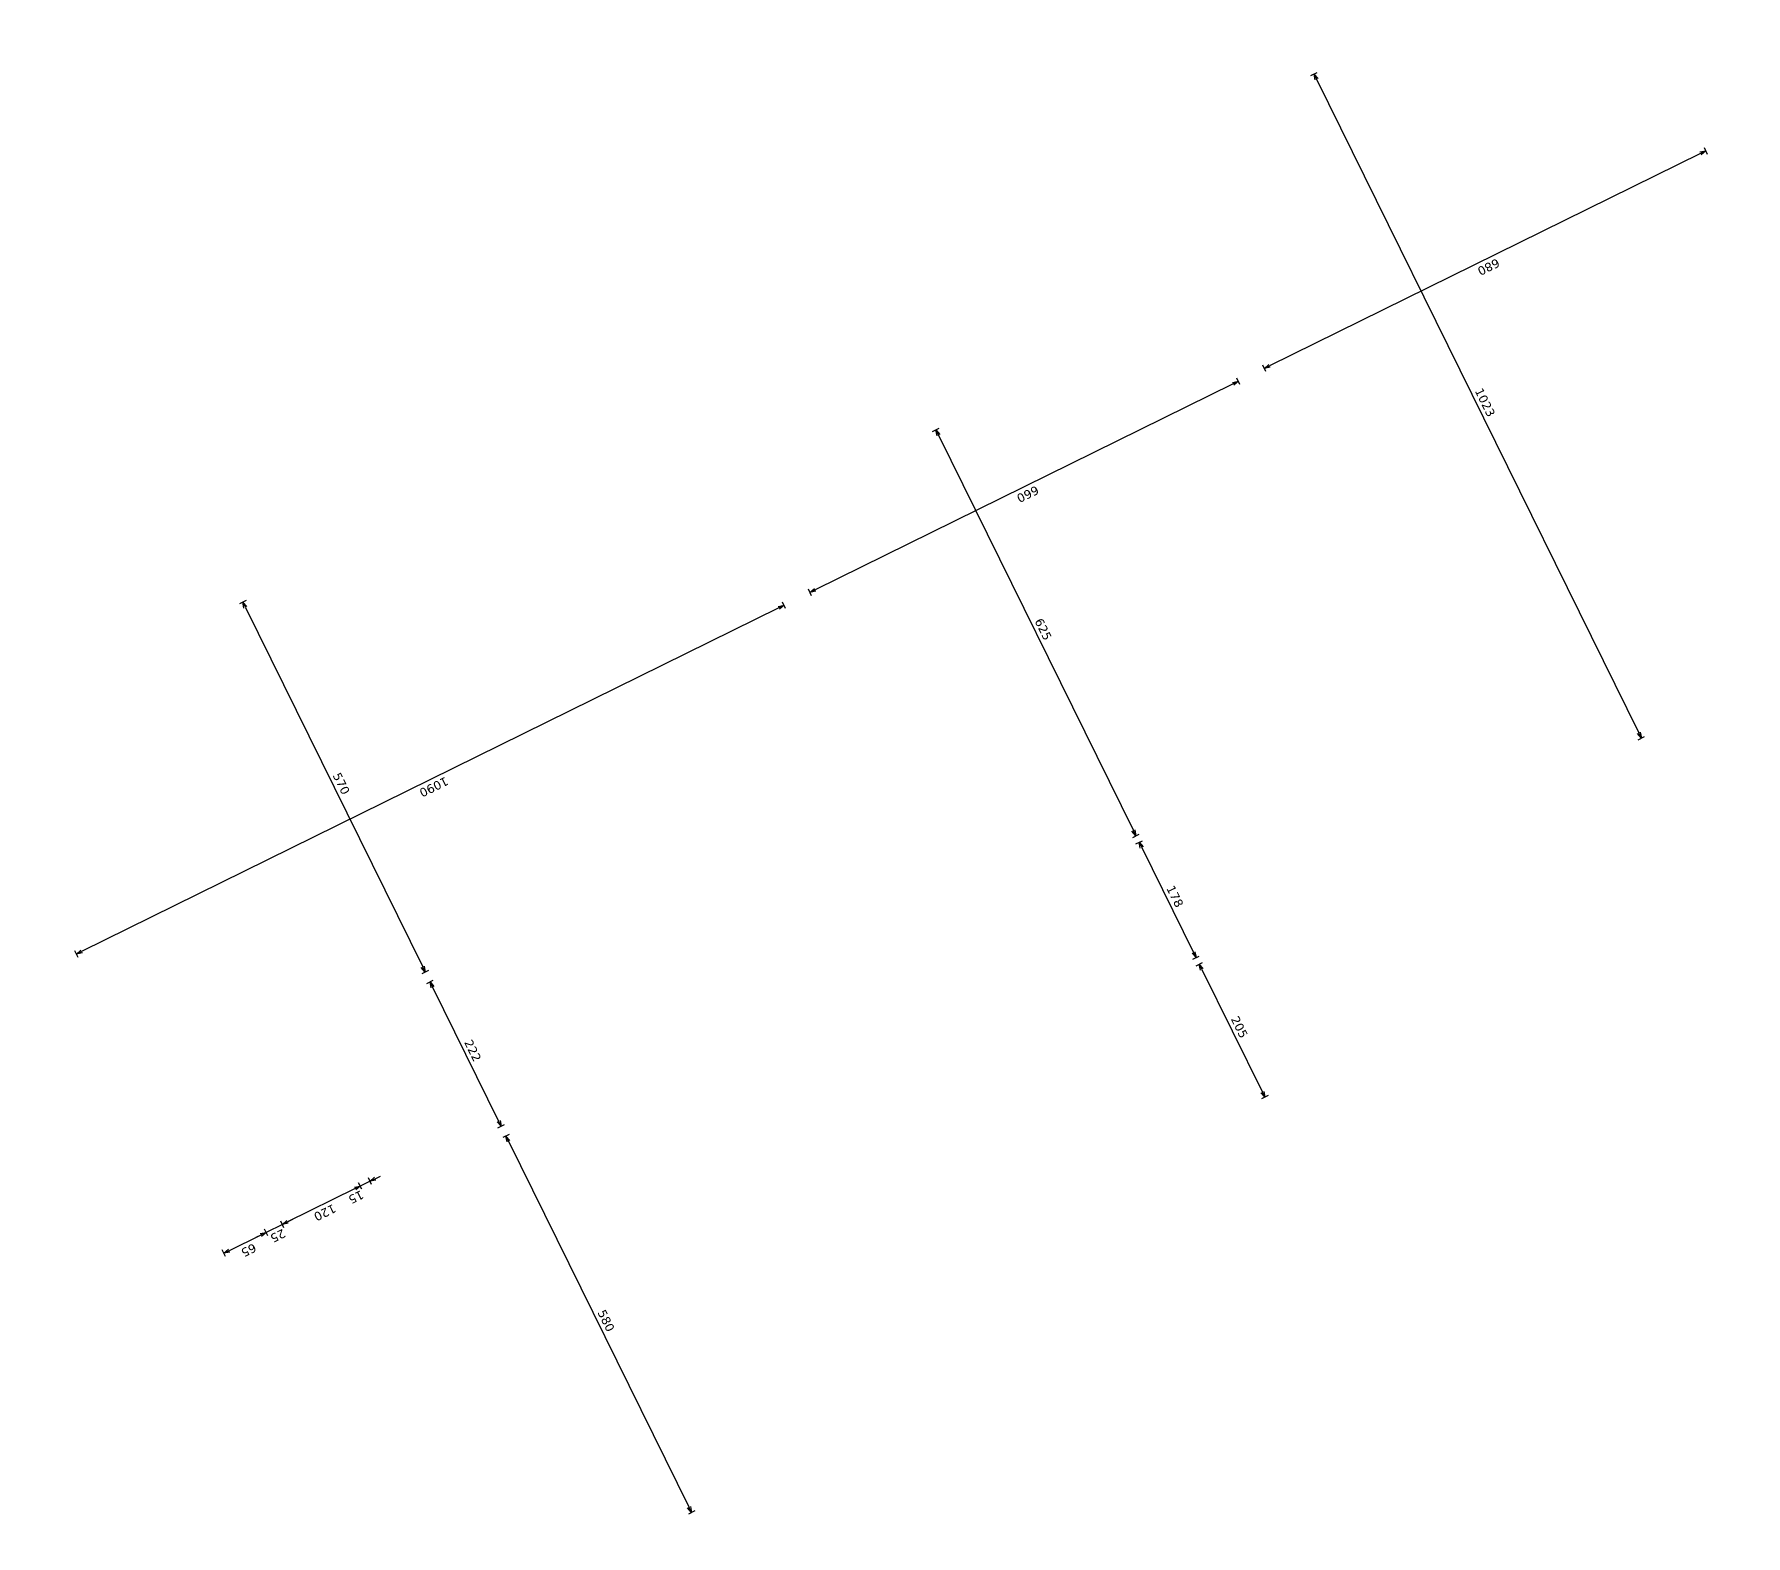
# Model space of a CAD drawing. Header units: metres. Extents: x -49 to 867749, y -579737 to 170817.
# Drawn here: x -48.08 to -24.43, y 93.06 to 113.8 of the extents above; entities that cross this region are included whole.
import ezdxf

# ---------------------------------------------------------------- set-up
doc = ezdxf.new("R2010")
doc.units = ezdxf.units.M
doc.header["$MEASUREMENT"] = 0
doc.header["$PDMODE"] = 3
doc.header["$PDSIZE"] = 0.1
doc.layers.add('06-COT-50&100-0.20', color=2, linetype='Continuous')
doc.layers.add('ACSP - Béton', color=252, linetype='Continuous', lineweight=18)
doc.styles.add('COT', font='verdana.ttf')
doc.dimstyles.new('COT50', dxfattribs={"dimtxt": 0.12, "dimasz": 0.08, "dimexe": 0.05, "dimexo": 0, "dimgap": 0.05, "dimtad": 1, "dimdec": 0, "dimlfac": 100, "dimzin": 0, "dimdsep": 46, "dimtxsty": 'COT', "dimblk": 'OPEN30', "dimcen": 0.04, "dimdle": 0.05, "dimclrd": 256, "dimclre": 256, "dimclrt": 6, "dimadec": 0, "dimazin": 0, "dimtm": 1e-09, "dimtfac": 1, "dimtdec": 0, "dimtmove": 1, "dimatfit": 0, "dimldrblk": 'OPEN30', "dimfxl": 0.05, "dimfxlon": 1, "dimtolj": 1, "dimtzin": 0, "dimlwd": -1, "dimlwe": -1, "dimarcsym": 0})

# ---------------------------------------------------------------- blocks, each defined once
blk = doc.blocks.new('_Open30')
at = {"color": 0, "linetype": 'ByBlock', "lineweight": -2}
for p, q in [((-1, 0.27), (0, 0)), ((0, 0), (-1, -0.27)), ((0, 0), (-1, 0))]:
    blk.add_line(p, q, dxfattribs=at)
blk = doc.blocks.new('*D325')
at = {"layer": '06-COT-50&100-0.20', "transparency": 16777216}
for p, q in [((596087.488, 139710.773), (596087.585, 139710.796)), ((596089.062, 139704.24), (596087.554, 139710.706)), ((596089.129, 139704.173), (596089.031, 139704.151))]:
    blk.add_line(p, q, dxfattribs=at)
at = {"layer": 'Defpoints', "color": 0, "transparency": 16777216}
for p in [(596087.536, 139710.784), (596086.691, 139710.587), (596089.226, 139704.196)]:
    blk.add_point(p, dxfattribs=at)
at = {"layer": '06-COT-50&100-0.20', "transparency": 16777216, "xscale": 0.08, "yscale": 0.08, "zscale": 0.08}
for p, rotation in [((596087.536, 139710.784), 103.1212703830424), ((596089.08, 139704.162), 283.1212703830424)]:
    blk.add_blockref('_Open30', p, dxfattribs=dict(at, rotation=rotation))
at = {"layer": '06-COT-50&100-0.20', "color": 6, "transparency": 16777216, "insert": (596088.198, 139707.448), "char_height": 0.12, "attachment_point": 5, "rotation": 103.1213, "style": 'COT'}
blk.add_mtext('\\A1;680', dxfattribs=at)
blk = doc.blocks.new('*D326')
at = {"layer": '06-COT-50&100-0.20', "transparency": 16777216}
for p, q in [((596085.899, 139717.59), (596085.996, 139717.613)), ((596087.427, 139711.252), (596085.965, 139717.524)), ((596087.397, 139711.163), (596087.494, 139711.185))]:
    blk.add_line(p, q, dxfattribs=at)
at = {"layer": 'Defpoints', "color": 0, "transparency": 16777216}
for p in [(596085.947, 139717.602), (596085.285, 139717.447), (596086.71, 139711.003)]:
    blk.add_point(p, dxfattribs=at)
at = {"layer": '06-COT-50&100-0.20', "transparency": 16777216, "xscale": 0.08, "yscale": 0.08, "zscale": 0.08}
for p, rotation in [((596085.947, 139717.602), 103.1212703830424), ((596087.446, 139711.174), 283.1212703830424)]:
    blk.add_blockref('_Open30', p, dxfattribs=dict(at, rotation=rotation))
at = {"layer": '06-COT-50&100-0.20', "color": 6, "transparency": 16777216, "insert": (596086.587, 139714.362), "char_height": 0.12, "attachment_point": 5, "rotation": 103.1213, "style": 'COT'}
blk.add_mtext('\\A1;660', dxfattribs=at)
blk = doc.blocks.new('*D327')
at = {"layer": '06-COT-50&100-0.20', "transparency": 16777216}
for p, q in [((596083.333, 139728.595), (596083.431, 139728.618)), ((596085.838, 139718.069), (596083.4, 139728.529)), ((596085.808, 139717.98), (596085.905, 139718.002))]:
    blk.add_line(p, q, dxfattribs=at)
at = {"layer": 'Defpoints', "color": 0, "transparency": 16777216}
for p in [(596083.382, 139728.607), (596081.089, 139728.072), (596083.563, 139717.457)]:
    blk.add_point(p, dxfattribs=at)
at = {"layer": '06-COT-50&100-0.20', "transparency": 16777216, "xscale": 0.08, "yscale": 0.08, "zscale": 0.08}
for p, rotation in [((596083.382, 139728.607), 103.1212703830424), ((596085.856, 139717.991), 283.1212703830424)]:
    blk.add_blockref('_Open30', p, dxfattribs=dict(at, rotation=rotation))
at = {"layer": '06-COT-50&100-0.20', "color": 6, "transparency": 16777216, "insert": (596084.51, 139723.273), "char_height": 0.12, "attachment_point": 5, "rotation": 103.1213, "style": 'COT'}
blk.add_mtext('\\A1;1090', dxfattribs=at)
blk = doc.blocks.new('*D328')
at = {"layer": '06-COT-50&100-0.20', "transparency": 16777216}
for p, q in [((596087.607, 139725.216), (596087.585, 139725.313)), ((596087.518, 139725.246), (596082.123, 139723.988)), ((596082.056, 139723.922), (596082.033, 139724.019))]:
    blk.add_line(p, q, dxfattribs=at)
at = {"layer": 'Defpoints', "color": 0, "transparency": 16777216}
for p in [(596082.045, 139723.97), (596087.877, 139724.058), (596082.133, 139723.592)]:
    blk.add_point(p, dxfattribs=at)
at = {"layer": '06-COT-50&100-0.20', "transparency": 16777216, "xscale": 0.08, "yscale": 0.08, "zscale": 0.08}
for p, rotation in [((596087.596, 139725.264), 13.12127038304243), ((596082.045, 139723.97), 193.1212703830424)]:
    blk.add_blockref('_Open30', p, dxfattribs=dict(at, rotation=rotation))
at = {"layer": '06-COT-50&100-0.20', "color": 6, "transparency": 16777216, "insert": (596084.846, 139724.508), "char_height": 0.12, "attachment_point": 5, "rotation": 193.1213, "style": 'COT'}
blk.add_mtext('\\A1;570', dxfattribs=at)
blk = doc.blocks.new('*D329')
at = {"layer": '06-COT-50&100-0.20', "transparency": 16777216}
for p, q in [((596079.599, 139723.349), (596079.576, 139723.446)), ((596079.509, 139723.379), (596074.016, 139722.099)), ((596073.95, 139722.032), (596073.927, 139722.129))]:
    blk.add_line(p, q, dxfattribs=at)
at = {"layer": 'Defpoints', "color": 0, "transparency": 16777216}
for p in [(596073.939, 139722.081), (596079.899, 139722.06), (596074.22, 139720.875)]:
    blk.add_point(p, dxfattribs=at)
at = {"layer": '06-COT-50&100-0.20', "transparency": 16777216, "xscale": 0.08, "yscale": 0.08, "zscale": 0.08}
for p, rotation in [((596079.587, 139723.397), 13.12127038304243), ((596073.939, 139722.081), 193.1212703830424)]:
    blk.add_blockref('_Open30', p, dxfattribs=dict(at, rotation=rotation))
at = {"layer": '06-COT-50&100-0.20', "color": 6, "transparency": 16777216, "insert": (596076.788, 139722.629), "char_height": 0.12, "attachment_point": 5, "rotation": 193.1213, "style": 'COT'}
blk.add_mtext('\\A1;580', dxfattribs=at)
blk = doc.blocks.new('*D330')
at = {"layer": '06-COT-50&100-0.20', "transparency": 16777216}
for p, q in [((596081.821, 139723.918), (596079.811, 139723.45)), ((596081.887, 139723.985), (596081.91, 139723.887)), ((596079.722, 139723.48), (596079.745, 139723.383))]:
    blk.add_line(p, q, dxfattribs=at)
at = {"layer": 'Defpoints', "color": 0, "transparency": 16777216}
for p in [(596081.828, 139724.24), (596079.662, 139723.735), (596079.733, 139723.431)]:
    blk.add_point(p, dxfattribs=at)
at = {"layer": '06-COT-50&100-0.20', "transparency": 16777216, "xscale": 0.08, "yscale": 0.08, "zscale": 0.08}
for p, rotation in [((596081.899, 139723.936), 13.12127038304243), ((596079.733, 139723.431), 193.1212703830424)]:
    blk.add_blockref('_Open30', p, dxfattribs=dict(at, rotation=rotation))
at = {"layer": '06-COT-50&100-0.20', "color": 6, "transparency": 16777216, "insert": (596080.841, 139723.575), "char_height": 0.12, "attachment_point": 5, "rotation": 193.1213, "style": 'COT'}
blk.add_mtext('\\A1;222', dxfattribs=at)
blk = doc.blocks.new('*D331')
at = {"layer": '06-COT-50&100-0.20', "transparency": 16777216}
for p, q in [((596087.662, 139715.379), (596081.728, 139713.996)), ((596087.728, 139715.446), (596087.751, 139715.348)), ((596081.639, 139714.026), (596081.661, 139713.929))]:
    blk.add_line(p, q, dxfattribs=at)
at = {"layer": 'Defpoints', "color": 0, "transparency": 16777216}
for p in [(596087.695, 139715.591), (596081.605, 139714.171), (596081.65, 139713.978)]:
    blk.add_point(p, dxfattribs=at)
at = {"layer": '06-COT-50&100-0.20', "transparency": 16777216, "xscale": 0.08, "yscale": 0.08, "zscale": 0.08}
for p, rotation in [((596087.74, 139715.397), 13.12127038304243), ((596081.65, 139713.978), 193.1212703830424)]:
    blk.add_blockref('_Open30', p, dxfattribs=dict(at, rotation=rotation))
at = {"layer": '06-COT-50&100-0.20', "color": 6, "transparency": 16777216, "insert": (596084.72, 139714.578), "char_height": 0.12, "attachment_point": 5, "rotation": 193.1213, "style": 'COT'}
blk.add_mtext('\\A1;625', dxfattribs=at)
blk = doc.blocks.new('*D332')
at = {"layer": '06-COT-50&100-0.20', "transparency": 16777216}
for p, q in [((596081.475, 139713.937), (596079.9, 139713.57)), ((596081.541, 139714.004), (596081.564, 139713.906)), ((596079.811, 139713.6), (596079.833, 139713.503))]:
    blk.add_line(p, q, dxfattribs=at)
at = {"layer": 'Defpoints', "color": 0, "transparency": 16777216}
for p in [(596081.508, 139714.149), (596079.777, 139713.745), (596079.822, 139713.551)]:
    blk.add_point(p, dxfattribs=at)
at = {"layer": '06-COT-50&100-0.20', "transparency": 16777216, "xscale": 0.08, "yscale": 0.08, "zscale": 0.08}
for p, rotation in [((596081.553, 139713.955), 13.12127038304243), ((596079.822, 139713.551), 193.1212703830424)]:
    blk.add_blockref('_Open30', p, dxfattribs=dict(at, rotation=rotation))
at = {"layer": '06-COT-50&100-0.20', "color": 6, "transparency": 16777216, "insert": (596080.713, 139713.643), "char_height": 0.12, "attachment_point": 5, "rotation": 193.1213, "style": 'COT'}
blk.add_mtext('\\A1;178', dxfattribs=at)
blk = doc.blocks.new('*D333')
at = {"layer": '06-COT-50&100-0.20', "transparency": 16777216}
for p, q in [((596079.647, 139713.511), (596077.805, 139713.081)), ((596079.713, 139713.577), (596079.736, 139713.48)), ((596077.739, 139713.014), (596077.716, 139713.112))]:
    blk.add_line(p, q, dxfattribs=at)
at = {"layer": 'Defpoints', "color": 0, "transparency": 16777216}
for p in [(596079.657, 139713.82), (596077.727, 139713.063), (596077.841, 139712.574)]:
    blk.add_point(p, dxfattribs=at)
at = {"layer": '06-COT-50&100-0.20', "transparency": 16777216, "xscale": 0.08, "yscale": 0.08, "zscale": 0.08}
for p, rotation in [((596079.725, 139713.529), 13.12127038304243), ((596077.727, 139713.063), 193.1212703830424)]:
    blk.add_blockref('_Open30', p, dxfattribs=dict(at, rotation=rotation))
at = {"layer": '06-COT-50&100-0.20', "color": 6, "transparency": 16777216, "insert": (596078.751, 139713.186), "char_height": 0.12, "attachment_point": 5, "rotation": 193.1213, "style": 'COT'}
blk.add_mtext('\\A1;205', dxfattribs=at)
blk = doc.blocks.new('*D334')
at = {"layer": '06-COT-50&100-0.20', "transparency": 16777216}
for p, q in [((596091.331, 139709.241), (596091.354, 139709.143)), ((596091.265, 139709.174), (596081.457, 139706.888)), ((596081.368, 139706.918), (596081.391, 139706.821))]:
    blk.add_line(p, q, dxfattribs=at)
at = {"layer": 'Defpoints', "color": 0, "transparency": 16777216}
for p in [(596090.794, 139711.544), (596080.763, 139709.514), (596081.38, 139706.87)]:
    blk.add_point(p, dxfattribs=at)
at = {"layer": '06-COT-50&100-0.20', "transparency": 16777216, "xscale": 0.08, "yscale": 0.08, "zscale": 0.08}
for p, rotation in [((596091.342, 139709.192), 13.12127038304243), ((596081.38, 139706.87), 193.1212703830424)]:
    blk.add_blockref('_Open30', p, dxfattribs=dict(at, rotation=rotation))
at = {"layer": '06-COT-50&100-0.20', "color": 6, "transparency": 16777216, "insert": (596086.387, 139707.921), "char_height": 0.12, "attachment_point": 5, "rotation": 193.1213, "style": 'COT'}
blk.add_mtext('\\A1;1023', dxfattribs=at)
blk = doc.blocks.new('*D335')
at = {"layer": '06-COT-50&100-0.20', "transparency": 16777216}
for p, q in [((596079.05, 139726.673), (596079.147, 139726.695)), ((596079.353, 139725.593), (596079.117, 139726.606)), ((596079.322, 139725.504), (596079.419, 139725.527))]:
    blk.add_line(p, q, dxfattribs=at)
at = {"layer": 'Defpoints', "color": 0, "transparency": 16777216}
for p in [(596078.981, 139726.657), (596079.098, 139726.684), (596079.254, 139725.488)]:
    blk.add_point(p, dxfattribs=at)
at = {"layer": '06-COT-50&100-0.20', "transparency": 16777216, "xscale": 0.08, "yscale": 0.08, "zscale": 0.08}
for p, rotation in [((596079.098, 139726.684), 103.1212703830424), ((596079.371, 139725.515), 283.1212703830424)]:
    blk.add_blockref('_Open30', p, dxfattribs=dict(at, rotation=rotation))
at = {"layer": '06-COT-50&100-0.20', "color": 6, "transparency": 16777216, "insert": (596079.125, 139726.074), "char_height": 0.12, "attachment_point": 5, "rotation": 103.1213, "style": 'COT'}
blk.add_mtext('\\A1;120', dxfattribs=at)
blk = doc.blocks.new('*D336')
at = {"layer": '06-COT-50&100-0.20', "transparency": 16777216}
for p, q in [((596078.845, 139727.549), (596078.943, 139727.572)), ((596079.023, 139727.005), (596078.912, 139727.483)), ((596078.993, 139726.916), (596079.09, 139726.939))]:
    blk.add_line(p, q, dxfattribs=at)
at = {"layer": 'Defpoints', "color": 0, "transparency": 16777216}
for p in [(596078.777, 139727.533), (596078.894, 139727.56), (596078.925, 139726.9)]:
    blk.add_point(p, dxfattribs=at)
at = {"layer": '06-COT-50&100-0.20', "transparency": 16777216, "xscale": 0.08, "yscale": 0.08, "zscale": 0.08}
for p, rotation in [((596078.894, 139727.56), 103.1212703830424), ((596079.042, 139726.927), 283.1212703830424)]:
    blk.add_blockref('_Open30', p, dxfattribs=dict(at, rotation=rotation))
at = {"layer": '06-COT-50&100-0.20', "color": 6, "transparency": 16777216, "insert": (596078.858, 139727.218), "char_height": 0.12, "attachment_point": 5, "rotation": 103.1213, "style": 'COT'}
blk.add_mtext('\\A1;65', dxfattribs=at)
blk = doc.blocks.new('*D337')
at = {"layer": '06-COT-50&100-0.20', "transparency": 16777216}
for p, q in [((596079.322, 139725.504), (596079.419, 139725.527)), ((596079.353, 139725.593), (596079.334, 139725.671)), ((596079.356, 139725.358), (596079.454, 139725.381)), ((596079.405, 139725.369), (596079.371, 139725.515)), ((596079.423, 139725.291), (596079.441, 139725.213))]:
    blk.add_line(p, q, dxfattribs=at)
at = {"layer": 'Defpoints', "color": 0, "transparency": 16777216}
for p in [(596079.254, 139725.488), (596079.288, 139725.342), (596079.371, 139725.515)]:
    blk.add_point(p, dxfattribs=at)
at = {"layer": '06-COT-50&100-0.20', "transparency": 16777216, "xscale": 0.08, "yscale": 0.08, "zscale": 0.08}
for p, rotation in [((596079.371, 139725.515), 283.1212703830424), ((596079.405, 139725.369), 103.1212703830424)]:
    blk.add_blockref('_Open30', p, dxfattribs=dict(at, rotation=rotation))
at = {"layer": '06-COT-50&100-0.20', "color": 6, "transparency": 16777216, "insert": (596079.235, 139725.607), "char_height": 0.12, "attachment_point": 5, "rotation": 103.1213, "style": 'COT'}
blk.add_mtext('\\A1;15', dxfattribs=at)
blk = doc.blocks.new('*D338')
at = {"layer": '06-COT-50&100-0.20', "transparency": 16777216}
for p, q in [((596079.023, 139727.005), (596079.005, 139727.083)), ((596078.993, 139726.916), (596079.09, 139726.939)), ((596079.098, 139726.684), (596079.042, 139726.927)), ((596079.05, 139726.673), (596079.147, 139726.695)), ((596079.117, 139726.606), (596079.135, 139726.528))]:
    blk.add_line(p, q, dxfattribs=at)
at = {"layer": 'Defpoints', "color": 0, "transparency": 16777216}
for p in [(596078.925, 139726.9), (596079.042, 139726.927), (596078.981, 139726.657)]:
    blk.add_point(p, dxfattribs=at)
at = {"layer": '06-COT-50&100-0.20', "transparency": 16777216, "xscale": 0.08, "yscale": 0.08, "zscale": 0.08}
for p, rotation in [((596079.042, 139726.927), 283.1212703830424), ((596079.098, 139726.684), 103.1212703830424)]:
    blk.add_blockref('_Open30', p, dxfattribs=dict(at, rotation=rotation))
at = {"layer": '06-COT-50&100-0.20', "color": 6, "transparency": 16777216, "insert": (596078.96, 139726.78), "char_height": 0.12, "attachment_point": 5, "rotation": 103.1213, "style": 'COT'}
blk.add_mtext('\\A1;25', dxfattribs=at)
blk = doc.blocks.new('A$C7248341E')
at = {"layer": '06-COT-50&100-0.20'}
for base, p1, p2, picture, middle in [((-596043.047, -139666.613), (-596053.947, -139664.258), (-596043.047, -139664.258), '*D327', (-596048.497, -139666.5)), ((-596043.047, -139662.004), (-596043.697, -139661.884), (-596043.047, -139661.884), '*D336', (-596043.372, -139661.892)), ((-596043.947, -139662.004), (-596045.147, -139661.884), (-596043.947, -139661.884), '*D335', (-596044.547, -139661.892)), ((-596054.347, -139666.613), (-596060.947, -139665.858), (-596054.347, -139665.933), '*D326', (-596057.647, -139666.5)), ((-596061.347, -139666.613), (-596068.147, -139666.763), (-596061.347, -139665.745), '*D325', (-596064.747, -139666.5))]:
    dim = blk.add_linear_dim(base=base, p1=p1, p2=p2, dimstyle='COT50', dxfattribs=at)
    dim.commit()
    dim.dimension.update_dxf_attribs({"geometry": picture, "text_midpoint": middle, "insert": (-596804.986, 472574.272)})
for base, p1, p2, picture, middle in [((-596043.697, -139662.004), (-596043.947, -139661.884), (-596043.697, -139661.884), '*D338', (-596043.822, -139662.004)), ((-596045.147, -139662.004), (-596045.297, -139661.884), (-596045.147, -139661.884), '*D337', (-596045.027, -139662.004))]:
    dim = blk.add_linear_dim(base=base, p1=p1, p2=p2, dimstyle='COT50', dxfattribs=at)
    dim.commit()
    dim.dimension.update_dxf_attribs({"geometry": picture, "text_midpoint": middle, "dimtype": 128, "insert": (-596804.986, 472574.272)})
for base, p1, p2, picture, middle in [((-596047.258, -139664.258), (-596048.497, -139669.958), (-596047.647, -139664.258), '*D328', (-596047.371, -139667.108)), ((-596047.258, -139661.884), (-596046.947, -139664.108), (-596046.947, -139661.884), '*D330', (-596047.37, -139662.996)), ((-596047.258, -139655.934), (-596048.632, -139661.734), (-596048.497, -139655.934), '*D329', (-596047.371, -139658.834)), ((-596056.901, -139661.605), (-596056.702, -139667.858), (-596056.702, -139661.605), '*D331', (-596057.013, -139664.731)), ((-596056.901, -139659.728), (-596056.702, -139661.505), (-596056.702, -139659.728), '*D332', (-596057.013, -139660.616)), ((-596056.901, -139657.577), (-596056.602, -139659.628), (-596057.403, -139657.577), '*D333', (-596057.013, -139658.602)), ((-596063.762, -139659.728), (-596061.347, -139669.958), (-596061.047, -139659.728), '*D334', (-596063.874, -139664.843))]:
    dim = blk.add_linear_dim(base=base, p1=p1, p2=p2, angle=90, dimstyle='COT50', dxfattribs=at)
    dim.commit()
    dim.dimension.update_dxf_attribs({"geometry": picture, "text_midpoint": middle, "insert": (-596804.986, 472574.272)})

msp = doc.modelspace()

# ---------------------------------------------------------------- block references
at = {"layer": 'ACSP - Béton', "rotation": 103.1212703830424}
msp.add_blockref('A$C7248341E', (596105.417, 139804.489), dxfattribs=at)

doc.saveas('drawing.dxf')
